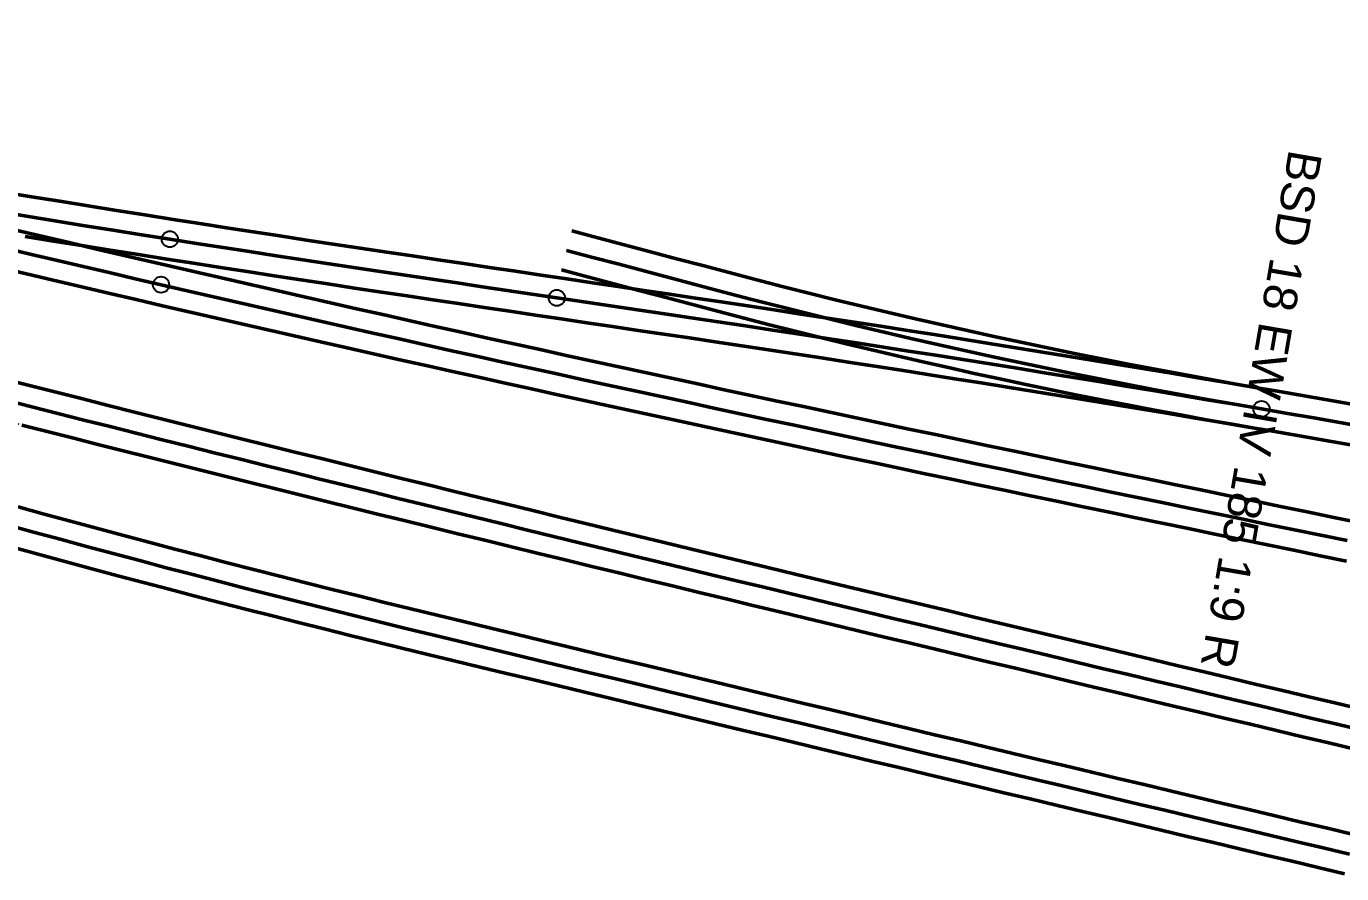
# Model space of a CAD drawing. Header units: millimetres. Extents: x 2688706 to 2690835, y 1254387 to 1255241.
# Drawn here: x 2689326.11 to 2689375.06, y 1254894.33 to 1254925.87 of the extents above; entities that cross this region are included whole.
import ezdxf

# ---------------------------------------------------------------- set-up
doc = ezdxf.new("R2010")
doc.units = ezdxf.units.MM
doc.linetypes.add('STRICHLINIE2', pattern=[0.375, 0.25, -0.125])
doc.linetypes.add('STRICHPUNKT', pattern=[1, 0.5, -0.25, 0, -0.25])
for name, color, linetype in [('A-GL-0015-_____', 1, 'STRICHPUNKT'), ('BS-TR-B-Gleisstrang-LinieGeometrie', 7, 'Continuous'), ('BS-TR-B-Weiche-Kurzbezeichnung', 7, 'Continuous'), ('BS-TR-B-Weiche-PunktGeometrie', 7, 'Continuous'), ('BS-TR-N-Gleisstrang-LinieGeometrie', 7, 'Continuous'), ('L-GL-0015-_____', 2, 'Continuous')]:
    doc.layers.add(name, color=color, linetype=linetype)
doc.styles.add('Style-Arial', font='arial.ttf')

# ---------------------------------------------------------------- blocks, each defined once
blk = doc.blocks.new('Weiche-15')
at = {"layer": 'A-GL-0015-_____', "flags": 128}
blk.add_lwpolyline([(419.83895, 11.29781, 0.003607865654043509), (432.78582, 12.33291, 0.0005778882366978131), (434.8829730517941, 12.51826663011392, 0.0005640373837236005), (436.9796973297944, 12.7084123597407, 0.0005501865310880182), (439.0759926937243, 12.90323005555154, 0.0005363356787352098), (441.1718597821388, 13.10260263230502, 0.0005224848264887163), (443.2672999924924, 13.30641305438422, 0.000508633974426861), (445.3623154618426, 13.51454433720844, 0.0004947831227551143), (447.4569090472247, 13.72687954839432, 0.0004809322710308942), (449.5510843061102, 13.94330180872595, 0.0004670814196756011), (451.6448454768738, 14.16369429293183, 0.0004532305682466667), (453.7381974592714, 14.38794023027219, 0.0004393797171654458), (455.83114579493, 14.61592290494248, 0.000425528866205388), (457.9236966478476, 14.8475256562992, 0.0004116780155718247), (460.015856784907, 15.08263187891282, 0.0003978271650381603), (462.1076335564003, 15.3211250224532, 0.0003839763143777667), (464.1990348765667, 15.56288859141363, 0.0003701254642280183), (466.2900692041427, 15.80780614467754, 0.0003562746139303033), (468.3807455229255, 16.05576129493524, 0.000342423763905985), (470.4710733223489, 16.30663770795409, 0.0003285729141444139), (472.5610625780725, 16.56031910170869, 0.0003147220642029705), (474.6507237325855, 16.81668924535948, 0.000300871214719114), (476.7400676758116, 17.07563195819287, 0.0002870203650340875), (478.8291057257532, 17.33703110823886, 0.0002731695155693189), (480.9178496091179, 17.6007706109881, 0.0002593186663141821), (483.0063114419746, 17.866734427874, 0.0002454678170420386), (485.0945037104171, 18.13480656467466, 0.0002316169679582705), (487.1824392512395, 18.40487106981224, 0.000217766119052233), (489.2701312326229, 18.67681203255474, 0.0002039152698813173), (491.3575931348325, 18.95051358112658, 0.0001900644212988732), (493.4448387309259, 19.22585988073168, 0.0001762135724302912), (495.5318820674701, 19.50273513149634, 0.0001623627236969281), (497.6187374452692, 19.78102356633557, 0.0001485118746561659), (499.7054194000999, 20.06060944874962, 0.0001346610261611838), (501.7919426834588, 20.34137707055511, 0.0001208101782019989), (503.8783222433009, 20.62321074955477, 0.0001069593294711759), (505.9645732048224, 20.90599482715731, 9.310848082247697e-05), (508.0507108512062, 21.18961366594269, 7.925763224524444e-05), (510.1367506044003, 21.47395164718684, 6.540678372883944e-05), (512.2227, 21.75895, 6.111675872858242e-05), (514.4025847080444, 22.0572749857547, 6.111675872858242e-05)], format="xyb", dxfattribs=at)
at = {"layer": 'L-GL-0015-_____', "color": 7, "linetype": 'STRICHLINIE2', "lineweight": -3, "flags": 128}
for points in [[(465.5868332235515, 16.48023888967538, 0.0001089998696059809), (466.2022686496732, 16.55264912318694, 7.554830460291947e-05), (466.645402585111, 16.60495272538424, 0.0002807263018744621), (468.2918835834388, 16.80047839270514, 0.000342423763906036), (470.3811914312498, 17.05123239343925, 0.0003285729141441767), (472.4702021503358, 17.3047950131197, 0.0003147220642030742), (474.5589261651496, 17.56105018375752, 0.000300871214719128), (476.6473743479696, 17.8198818805804, 0.0002870203650341962), (478.7355579996762, 18.08117412066736, 0.0002731695155693238), (480.8234888303227, 18.34481096165791, 0.0002593186663140646), (482.9111789398919, 18.61067650024779, 0.0002454678170421759), (484.9986407989794, 18.87865487058798, 0.0002316169679581532), (487.0858872294966, 19.14863024259421, 0.0002177661190522865), (489.1729313854077, 19.42048682014774, 0.0002039152698813531), (491.2597867334464, 19.69410883921228, 0.0001900644212989229), (493.3464670338567, 19.96938056586168, 0.0001762135724301519), (495.432986321142, 20.2461862942223, 0.0001623627236969327), (497.5193588848135, 20.52441034434651, 0.0001485118746560889), (499.6055992501512, 20.80393706001178, 0.0001346610261611672), (501.6917221589765, 21.08465080645101, 0.0001208101782019684), (503.7777425504084, 21.36643596802969, 0.0001069593294711103), (505.8636755416611, 21.64917694586529, 9.310848082238732e-05), (507.9495364088164, 21.9327581553971, 7.92576322451304e-05), (510.0353405676109, 22.21706402390919, 6.540678372891913e-05), (512.1210752914823, 22.50203304961269, 6.112090240759204e-05), (514.3009265395436, 22.80035347176636, 6.112090240759204e-05)], [(465.7629193928585, 14.99060975306922, 0.0001087991412561553), (466.3778697586127, 15.06296316616817, 7.559125996244173e-05), (466.8217060703904, 15.11534970930508, 0.0002806833462384737), (468.4696074624121, 15.31104419716553, 0.0003424237639060365), (470.5609552134484, 15.56204302246942, 0.0003285729141441719), (472.6519230058071, 15.81584319029707, 0.0003147220642030639), (474.7425213000211, 16.07232830696148, 0.0003008712147191307), (476.8327610036519, 16.33138203580552, 0.000287020365034207), (478.9226534518313, 16.59288809581085, 0.0002731695155693243), (481.012210387912, 16.85673026031759, 0.000259318666314057), (483.1014439440544, 17.12279235550022, 0.000245467817042162), (485.1903666218554, 17.39095825876029, 0.000231616967958156), (487.2789912729817, 17.66111189703042, 0.0002177661190522909), (489.3673310798375, 17.93313724496193, 0.0002039152698813462), (491.4553995362178, 18.2069183230401, 0.0001900644212989224), (493.5432104279935, 18.48233919560198, 0.000176213572430145), (495.6307778137963, 18.75928396877043, 0.0001623627236969357), (497.7181160057237, 19.03763678832411, 0.000148511874656091), (499.8052395500455, 19.31728183748783, 0.0001346610261611616), (501.8921632079383, 19.59810333465884, 0.0001208101782019775), (503.9789019361942, 19.87998553107991, 0.0001069593294711281), (506.0654708679805, 20.16281270844775, 9.310848082238923e-05), (508.1518852935897, 20.44646917648697, 7.925763224512723e-05), (510.2381606411876, 20.73083927046355, 6.540678372891062e-05), (512.3243247085173, 21.01586695039077, 6.111261573863264e-05), (514.5042428765472, 21.31419649975032, 6.111261573863264e-05)]]:
    blk.add_lwpolyline(points, format="xyb", dxfattribs=at)

msp = doc.modelspace()

# ---------------------------------------------------------------- linework, layer by layer
at = {"layer": 'BS-TR-B-Gleisstrang-LinieGeometrie', "lineweight": 50}
for points in [[(2689325.14144, 1254918.9588, 454.51824), (2689326.19356842, 1254918.78725442, 454.522117333528), (2689327.24586638, 1254918.6167519, 454.525982577446), (2689328.29833037, 1254918.44727727, 454.529862541234), (2689329.35095693, 1254918.27881533, 454.533823695005), (2689330.40374265, 1254918.11135089, 454.537865104865), (2689331.45668416, 1254917.94486875, 454.541986770881)], [(2689331.45668, 1254917.94486, 454.542), (2689332.4450511, 1254917.78946907, 454.545906988587), (2689333.43358441, 1254917.63511341, 454.549813977175), (2689334.42227885, 1254917.48179317, 454.553720965762), (2689335.41113332, 1254917.32950853, 454.557627954349), (2689336.40014674, 1254917.17825965, 454.561534942937), (2689337.38931804, 1254917.02804671, 454.565441931524), (2689338.37864611, 1254916.87886986, 454.569348920111), (2689339.36812989, 1254916.73072927, 454.573255908699), (2689339.36813, 1254916.73073, 454.5732599999999), (2689340.29448283, 1254916.59253696, 454.576917428897), (2689341.22083566, 1254916.45434391, 454.5805748577951), (2689342.14718849, 1254916.31615087, 454.584232286692), (2689343.07354132, 1254916.17795782, 454.587889715589), (2689343.99989415, 1254916.03976478, 454.591547144486), (2689344.92624698, 1254915.90157174, 454.595204573384), (2689345.8525998, 1254915.76337869, 454.598862002281)], [(2689325.34285282, 1254917.60778414, 454.604443640402), (2689326.30647282, 1254917.37958438, 454.611405619249), (2689327.27030145, 1254917.15226736, 454.618367598096), (2689328.23433504, 1254916.92582116, 454.625329576944), (2689329.19856998, 1254916.70023384, 454.632247818012), (2689330.16300267, 1254916.47549346, 454.639033614914), (2689331.12762955, 1254916.25158807, 454.645679310906)], [(2689372.07285, 1254911.62883, 454.70251), (2689371.06398224, 1254911.80386786, 454.698416067424), (2689370.05590463, 1254911.98340046, 454.694130876096), (2689369.04863721, 1254912.16742423, 454.689654425566), (2689368.04219998, 1254912.35593553, 454.684986715365), (2689367.03661293, 1254912.5489306, 454.6801277450051), (2689366.03189604, 1254912.74640562, 454.675077513978), (2689365.02806926, 1254912.94835665, 454.669836021755), (2689364.02515255, 1254913.1547797, 454.664403267787), (2689363.02316581, 1254913.36567065, 454.658779251506), (2689362.02212896, 1254913.58102532, 454.652963972323), (2689361.02206188, 1254913.80083943, 454.646957429629), (2689360.02298443, 1254914.02510861, 454.6407508657589), (2689359.02491647, 1254914.25382841, 454.634161990477), (2689358.02787781, 1254914.48699429, 454.627042485293), (2689357.03188826, 1254914.72460161, 454.619392344469), (2689356.03696762, 1254914.96664566, 454.611211561844), (2689355.04313563, 1254915.21312162, 454.602508863016), (2689354.05041205, 1254915.4640246, 454.593491706577), (2689353.0588166, 1254915.71934962, 454.584248270636), (2689352.06836896, 1254915.9790916, 454.57477855384), (2689352.06837, 1254915.97909, 454.57478), (2689351.09305495, 1254916.23706087, 454.565228495692), (2689350.11773991, 1254916.49503175, 454.555457326205), (2689349.14242486, 1254916.75300262, 454.54546649015), (2689348.16710981, 1254917.01097349, 454.5352559861061), (2689347.19179477, 1254917.26894436, 454.52482581262), (2689346.21647972, 1254917.52691524, 454.514175968209)], [(2689331.12762955, 1254916.25158807, 454.645679310906), (2689332.1051798, 1254916.02556744, 454.652269815612), (2689333.08292214, 1254915.80037927, 454.658716498375), (2689334.06085298, 1254915.57601109, 454.665019359589), (2689335.03896875, 1254915.35245045, 454.671178399645), (2689336.0172659, 1254915.12968489, 454.677193618923), (2689336.99574092, 1254914.90770191, 454.683065017793), (2689337.97439034, 1254914.68648904, 454.688792596615), (2689338.9532107, 1254914.4660338, 454.694376355745), (2689339.93219859, 1254914.24632367, 454.6998162955269), (2689340.9113506, 1254914.02734616, 454.705112416294), (2689341.89066339, 1254913.80908875, 454.710264718374), (2689342.8701336, 1254913.59153892, 454.715273202085), (2689343.84975793, 1254913.37468415, 454.720137867734), (2689344.82953311, 1254913.15851192, 454.724858715622), (2689345.80945586, 1254912.94300967, 454.7294357460401), (2689346.78952297, 1254912.72816487, 454.733868959271), (2689347.76973123, 1254912.51396497, 454.738158355586), (2689348.75007747, 1254912.30039742, 454.742303935251), (2689349.73055851, 1254912.08744964, 454.746305698521), (2689350.71117124, 1254911.87510909, 454.750163645643), (2689351.69191254, 1254911.66336317, 454.753877776854), (2689352.67277934, 1254911.45219933, 454.757448092384), (2689353.65376856, 1254911.24160497, 454.760874592453), (2689354.63487717, 1254911.03156752, 454.764157277271), (2689355.61610215, 1254910.82207437, 454.767296147041), (2689356.5974405, 1254910.61311293, 454.770291201957), (2689357.57888925, 1254910.40467061, 454.773142442203), (2689358.56044544, 1254910.19673479, 454.775849867955), (2689359.54210612, 1254909.98929287, 454.778413479379), (2689360.52386838, 1254909.78233224, 454.780833276634), (2689361.50572933, 1254909.57584027, 454.78310925987), (2689362.48768607, 1254909.36980435, 454.785241429225), (2689363.46973575, 1254909.16421185, 454.787229784832), (2689364.45187552, 1254908.95905013, 454.789074326813), (2689365.43410254, 1254908.75430658, 454.790775055282), (2689366.41641401, 1254908.54996855, 454.792331970343), (2689367.39880712, 1254908.3460234, 454.793745072093), (2689368.3812791, 1254908.14245849, 454.7950143606189), (2689369.36382717, 1254907.93926117, 454.796139835999), (2689370.34644857, 1254907.7364188, 454.797121498303), (2689371.32914058, 1254907.53391873, 454.7979593475901), (2689372.31190046, 1254907.33174829, 454.798653383912), (2689373.29472549, 1254907.12989484, 454.799203607312), (2689374.27761297, 1254906.92834571, 454.799610017825), (2689375.26056022, 1254906.72708825, 454.799872615474)], [(2689345.8525998, 1254915.76337869, 454.598862002281), (2689346.85360143, 1254915.61404956, 454.60281415977), (2689347.85460306, 1254915.46472043, 454.606766317258), (2689348.85560468, 1254915.3153913, 454.610718474747), (2689349.85660631, 1254915.16606217, 454.614670632236), (2689350.85760793, 1254915.01673304, 454.618622789724), (2689351.85860956, 1254914.86740391, 454.622574947213), (2689351.85861, 1254914.86741, 454.62257), (2689352.87094613, 1254914.71583242, 454.626567230435), (2689353.88311834, 1254914.56316413, 454.630564460871), (2689354.89512547, 1254914.40940533, 454.634561691306), (2689355.90696634, 1254914.25455618, 454.638558921742), (2689356.91863977, 1254914.09861686, 454.642556152177), (2689357.93014459, 1254913.94158756, 454.646553382612), (2689358.94147962, 1254913.78346846, 454.650550613048), (2689359.9526437, 1254913.62425975, 454.654547843483), (2689360.96363564, 1254913.4639616, 454.658545073919), (2689361.97445427, 1254913.3025742, 454.662542304354), (2689362.98509842, 1254913.14009775, 454.66653953479), (2689363.99556692, 1254912.97653242, 454.670536765225), (2689365.00585859, 1254912.81187842, 454.6745339956599), (2689366.01597226, 1254912.64613592, 454.678531226096), (2689367.02590675, 1254912.47930513, 454.682528456531), (2689368.0356609, 1254912.31138623, 454.686525686967), (2689369.04523354, 1254912.14237943, 454.6905229174019), (2689370.05462348, 1254911.97228491, 454.694520147837), (2689371.06382956, 1254911.80110288, 454.698517378273), (2689372.07285061, 1254911.62883354, 454.702514608708)], [(2689325.35225995, 1254911.95203653, 454.798117091487), (2689326.32142129, 1254911.70563554, 454.798780900996), (2689327.29073302, 1254911.45982685, 454.7993018551171), (2689328.26019173, 1254911.21459845, 454.799679953884), (2689329.229794, 1254910.9699383, 454.799915197319), (2689330.19953644, 1254910.72583436, 454.800007585437), (2689331.16941571, 1254910.48227458, 454.8), (2689332.13942844, 1254910.23924693, 454.8), (2689333.10957133, 1254909.99673934, 454.8), (2689334.07984107, 1254909.75473976, 454.8), (2689335.05023436, 1254909.51323612, 454.8), (2689336.02074795, 1254909.27221636, 454.8), (2689336.99137859, 1254909.0316684, 454.8), (2689337.96212305, 1254908.79158017, 454.8), (2689338.93297811, 1254908.55193958, 454.8), (2689339.90394057, 1254908.31273455, 454.8), (2689340.87500727, 1254908.07395298, 454.8), (2689341.84617502, 1254907.83558279, 454.8), (2689342.8174407, 1254907.59761187, 454.8), (2689343.78880115, 1254907.36002813, 454.8), (2689344.76025326, 1254907.12281946, 454.8), (2689345.73179393, 1254906.88597374, 454.8), (2689346.70342006, 1254906.64947887, 454.8), (2689347.67512858, 1254906.41332274, 454.8), (2689348.64691642, 1254906.17749322, 454.8), (2689349.61878053, 1254905.94197818, 454.8), (2689350.59071786, 1254905.70676552, 454.8), (2689351.56272538, 1254905.4718431, 454.8), (2689352.53480007, 1254905.23719878, 454.8), (2689353.50693893, 1254905.00282044, 454.8), (2689354.47913896, 1254904.76869595, 454.8), (2689355.45139716, 1254904.53481316, 454.8), (2689356.42371056, 1254904.30115994, 454.8), (2689357.39607618, 1254904.06772414, 454.8), (2689358.36849106, 1254903.83449362, 454.8), (2689359.34095224, 1254903.60145624, 454.8), (2689360.31345678, 1254903.36859985, 454.8), (2689361.28600173, 1254903.13591229, 454.8), (2689362.25858415, 1254902.90338143, 454.8), (2689363.23120112, 1254902.67099511, 454.8), (2689364.20384971, 1254902.43874117, 454.8), (2689365.17652701, 1254902.20660746, 454.8), (2689365.17653, 1254902.20662, 454.8), (2689366.1472056, 1254901.9750827, 454.8), (2689367.11790686, 1254901.74365303, 454.8), (2689368.08863378, 1254901.51233099, 454.8), (2689369.05938634, 1254901.28111658, 454.8), (2689370.03016453, 1254901.05000982, 454.8), (2689371.00096834, 1254900.81901069, 454.8), (2689371.97179776, 1254900.5881192, 454.8), (2689372.94265277, 1254900.35733536, 454.8), (2689373.91353336, 1254900.12665917, 454.8), (2689374.88443953, 1254899.89609063, 454.8), (2689375.85537126, 1254899.66562975, 454.8)], [(2689372.07285061, 1254911.62883354, 454.702514608708), (2689373.04437392, 1254911.46190856, 454.706363989288), (2689374.0157235, 1254911.29397557, 454.710213369868), (2689374.98689831, 1254911.12503476, 454.714062750448), (2689375.95789729, 1254910.95508632, 454.717912131028)], [(2689325.40122218, 1254907.3179468, 455.148120583304), (2689326.38648081, 1254907.04685215, 455.1509464919731), (2689327.37229144, 1254906.77777169, 455.153550222278), (2689328.35864993, 1254906.51070653, 455.155931774587), (2689329.34555219, 1254906.24565781, 455.1580911492389), (2689330.33299407, 1254905.98262661, 455.160028346539), (2689331.32097146, 1254905.72161404, 455.161743366762), (2689332.30948023, 1254905.4626212, 455.163236210151), (2689333.29851625, 1254905.20564916, 455.164506876918), (2689334.2880754, 1254904.950699, 455.165555367243), (2689335.27815353, 1254904.69777177, 455.166381681275), (2689336.26874651, 1254904.44686855, 455.166985819132), (2689337.2598502, 1254904.19799037, 455.167367780898), (2689338.25146047, 1254903.95113827, 455.1675275666281), (2689339.24357318, 1254903.7063133, 455.167465176345), (2689340.23618417, 1254903.46351646, 455.1671806100401), (2689341.2292893, 1254903.22274877, 455.166673867671), (2689341.22929, 1254903.22275, 455.16667), (2689342.20361932, 1254902.98764826, 455.16595713247), (2689343.17797481, 1254902.75265497, 455.165030522072), (2689344.15235645, 1254902.51777014, 455.163890168679), (2689345.12676423, 1254902.28299377, 455.162536072136), (2689346.10119813, 1254902.04832585, 455.160968232258), (2689347.07565815, 1254901.81376641, 455.159186648831), (2689348.05014427, 1254901.57931543, 455.157191321612), (2689349.02465648, 1254901.34497292, 455.154982250329), (2689349.99919477, 1254901.11073889, 455.15255943468), (2689350.97375912, 1254900.87661333, 455.149922874335), (2689351.94834953, 1254900.64259625, 455.147072568935), (2689352.92296598, 1254900.40868765, 455.144008518089), (2689353.89760847, 1254900.17488754, 455.14073072138), (2689354.87227697, 1254899.94119591, 455.137239178362), (2689355.84697147, 1254899.70761278, 455.133533888558), (2689356.82169197, 1254899.47413814, 455.129614851461), (2689357.79643845, 1254899.24077199, 455.125482066538), (2689358.77121091, 1254899.00751435, 455.121135533224), (2689359.74600931, 1254898.77436521, 455.116575250927), (2689360.72083367, 1254898.54132457, 455.111801219024), (2689361.69568396, 1254898.30839244, 455.106813436864), (2689362.67056017, 1254898.07556882, 455.101611903767), (2689363.64546228, 1254897.84285372, 455.096196619022), (2689364.6203903, 1254897.61024713, 455.090567581892), (2689365.5953442, 1254897.37774907, 455.084724791607), (2689366.57032398, 1254897.14535952, 455.078668247371), (2689367.54532961, 1254896.9130785, 455.072397948357), (2689368.5203611, 1254896.68090601, 455.065942212852), (2689369.49541842, 1254896.44884205, 455.059462391175), (2689370.47050156, 1254896.21688662, 455.052982569499), (2689371.44561052, 1254895.98503974, 455.046502747822), (2689372.42074528, 1254895.75330139, 455.040022926145), (2689373.39590583, 1254895.52167158, 455.033543104468), (2689374.37109215, 1254895.29015032, 455.027063282792), (2689375.34630424, 1254895.05873761, 455.0205834611151)]]:
    msp.add_polyline3d(points, dxfattribs=at)
at = {"layer": 'BS-TR-B-Weiche-PunktGeometrie', "lineweight": 25}
for centre in [(2689331.45668, 1254917.94486, 454.542), (2689331.12763, 1254916.25159, 454.645679310906), (2689345.8526, 1254915.76338, 454.598862002281), (2689372.07285, 1254911.62883, 454.702514608708)]:
    msp.add_circle(centre, 0.3, dxfattribs=at)
at = {"layer": 'BS-TR-N-Gleisstrang-LinieGeometrie', "color": 1, "lineweight": 50, "true_color": 0xff0000}
for points in [[(2689325.26223962, 1254919.69736412, 454.469046624776), (2689326.3136679, 1254919.52599964, 454.47357069692), (2689327.36526082, 1254919.35564844, 454.478146590907), (2689328.41701741, 1254919.18631067, 454.482774306768), (2689329.46893669, 1254919.01798649, 454.487453844536), (2689330.52101769, 1254918.85067606, 454.492185204244), (2689331.57325942, 1254918.68437953, 454.496968385928)], [(2689331.57334006, 1254918.68435741, 454.496981615048), (2689332.56707819, 1254918.52820654, 454.501560589998), (2689333.56097831, 1254918.37309014, 454.506139564947), (2689334.55503935, 1254918.21900838, 454.510718539897), (2689335.54926024, 1254918.06596142, 454.515297514847), (2689336.5436399, 1254917.91394944, 454.519876489796), (2689337.53817726, 1254917.7629726, 454.524455464746), (2689338.53287122, 1254917.61303106, 454.529034439695), (2689339.52772072, 1254917.46412499, 454.533613414645), (2689339.52772072, 1254917.46412499, 454.533613414645), (2689340.48434523, 1254917.32144931, 454.538016109534), (2689341.44096973, 1254917.17877363, 454.542418804424), (2689342.39759423, 1254917.03609795, 454.546821499314), (2689343.35421873, 1254916.89342227, 454.551224194203), (2689344.31084323, 1254916.75074659, 454.555626889093), (2689345.26746773, 1254916.60807091, 454.560029583983), (2689346.22409223, 1254916.46539523, 454.564432278872), (2689347.18071673, 1254916.32271955, 454.568834973762), (2689348.13734123, 1254916.18004387, 454.573237668652), (2689349.09396573, 1254916.03736819, 454.577640363541), (2689350.05059023, 1254915.89469251, 454.582043058431), (2689351.00721473, 1254915.75201683, 454.58644575332), (2689351.96383923, 1254915.60934115, 454.59084844821), (2689351.96383923, 1254915.60934115, 454.59084844821), (2689352.95519273, 1254915.46095123, 454.595411336966), (2689353.94638913, 1254915.31151556, 454.599974225722), (2689354.93742733, 1254915.1610343, 454.604537114478), (2689355.92830623, 1254915.00950762, 454.609100003234), (2689356.91902472, 1254914.8569357, 454.61366289199), (2689357.90958171, 1254914.7033187, 454.618225780746), (2689358.89997608, 1254914.54865679, 454.622788669502), (2689359.89020675, 1254914.39295015, 454.627351558258), (2689360.8802726, 1254914.23619894, 454.631914447014), (2689361.87017253, 1254914.07840335, 454.6364773357701), (2689362.85990544, 1254913.91956354, 454.641040224526), (2689363.84947024, 1254913.7596797, 454.645603113282), (2689364.83886581, 1254913.59875201, 454.650166002038), (2689365.82809106, 1254913.43678063, 454.654728890794), (2689366.81714489, 1254913.27376576, 454.65929177955), (2689367.80602619, 1254913.10970757, 454.663854668306), (2689368.79473387, 1254912.94460625, 454.668417557062), (2689369.78326683, 1254912.77846197, 454.672980445818), (2689370.77162396, 1254912.61127493, 454.677543334574), (2689371.75980417, 1254912.44304532, 454.68210622333), (2689372.74780635, 1254912.27377331, 454.686669112086), (2689373.73562941, 1254912.1034591, 454.691232000842), (2689374.72327224, 1254911.93210287, 454.695794889598), (2689375.71073376, 1254911.75970482, 454.700357778354)], [(2689325.77273638, 1254918.27474853, 454.557815126212), (2689326.74113668, 1254918.04561709, 454.565476687912), (2689327.70975549, 1254917.81741114, 454.573138249611), (2689328.67859193, 1254917.59013088, 454.580809852927), (2689329.64764511, 1254917.36377653, 454.588381098466), (2689330.61691414, 1254917.13834828, 454.595811664342), (2689331.58639815, 1254916.91384635, 454.603101551), (2689331.58639815, 1254916.91384635, 454.603101551), (2689332.55984335, 1254916.68930383, 454.610278276827), (2689333.53345765, 1254916.46549565, 454.617313228407), (2689334.5072405, 1254916.24242194, 454.624206406163), (2689335.48119133, 1254916.02008282, 454.630957810514), (2689336.4553096, 1254915.79847843, 454.637567441866), (2689337.42959476, 1254915.57760888, 454.644035300619), (2689338.40404623, 1254915.35747432, 454.650361387164), (2689339.37866348, 1254915.13807485, 454.656545701883), (2689340.35344595, 1254914.91941061, 454.662588245149), (2689341.32839308, 1254914.70148171, 454.6684890173281), (2689342.30350432, 1254914.48428829, 454.674248018775), (2689343.27877912, 1254914.26783047, 454.67986524984), (2689344.25421691, 1254914.05210837, 454.685340710862), (2689345.22981714, 1254913.83712211, 454.690674402171), (2689346.20557927, 1254913.62287181, 454.695866324088), (2689347.18150273, 1254913.4093576, 454.700916476929), (2689347.18150273, 1254913.4093576, 454.700916476929), (2689348.16202642, 1254913.19550786, 454.705846968825), (2689349.14266798, 1254912.98219923, 454.710634393409), (2689350.1234271, 1254912.7694318, 454.715278750973), (2689351.10430349, 1254912.55720561, 454.719780041799), (2689352.08529684, 1254912.34552075, 454.72413826616), (2689353.06640685, 1254912.13437726, 454.728353424326), (2689354.04763324, 1254911.92377523, 454.732425516551), (2689355.02897569, 1254911.7137147, 454.736354543084), (2689356.01043391, 1254911.50419575, 454.7401405041639), (2689356.99200761, 1254911.29521843, 454.743783400022), (2689357.97369647, 1254911.08678282, 454.747283230881), (2689358.95550021, 1254910.87888897, 454.750639996953), (2689359.93741853, 1254910.67153695, 454.753853698445), (2689360.91945111, 1254910.46472682, 454.75692433555), (2689361.90159768, 1254910.25845864, 454.759851908456), (2689362.88385792, 1254910.05273248, 454.762636417343), (2689362.88385792, 1254910.05273248, 454.762636417343), (2689363.87333114, 1254909.84595917, 454.76529648702), (2689364.8628758, 1254909.63952806, 454.767811411456), (2689365.8524918, 1254909.43343917, 454.770181190805), (2689366.842179, 1254909.22769253, 454.772405825214), (2689367.8319373, 1254909.02228815, 454.77448531482), (2689368.82176657, 1254908.81722608, 454.776419659752), (2689369.811666701, 1254908.61250632, 454.778208860131), (2689370.80163757, 1254908.40812891, 454.779852916066), (2689371.79167906, 1254908.20409387, 454.781351827659), (2689372.78179105, 1254908.00040122, 454.782705595003), (2689373.77197342, 1254907.79705099, 454.783914218182), (2689374.76222606, 1254907.5940432, 454.784977697269), (2689375.75254884, 1254907.39137787, 454.785896032332)], [(2689352.25998552, 1254916.70353419, 454.543756620641), (2689351.28466325, 1254916.96147777, 454.53356508759), (2689350.30934099, 1254917.21942134, 454.523153979992), (2689349.33401872, 1254917.47736491, 454.512523296365), (2689348.35869645, 1254917.73530848, 454.501673035202), (2689347.38337418, 1254917.99325205, 454.490603194959), (2689346.40805192, 1254918.25119563, 454.479313774063)], [(2689326.07347549, 1254918.04854925, 454.570566610852), (2689327.12647577, 1254917.87787854, 454.573751337576), (2689328.17964023, 1254917.7082239, 454.576987555411), (2689329.23296789, 1254917.53958548, 454.580275264384), (2689330.28645777, 1254917.37196345, 454.583614464516), (2689331.34010889, 1254917.20535796, 454.587005155832)], [(2689331.34001994, 1254917.20536259, 454.587018384952), (2689332.33773705, 1254917.04850689, 454.590295702142), (2689333.33561728, 1254916.89269225, 454.593573019332), (2689334.33365953, 1254916.73791884, 454.596850336523), (2689335.33186273, 1254916.58418684, 454.600127653713), (2689336.33022578, 1254916.4314964, 454.603404970903), (2689337.3287476, 1254916.2798477, 454.6066822880931), (2689338.3274271, 1254916.12924089, 454.609959605283), (2689339.32626319, 1254915.97967615, 454.613236922474), (2689339.32626319, 1254915.97967615, 454.613236922474), (2689340.28168652, 1254915.83712156, 454.616371551882), (2689341.23710984, 1254915.69456697, 454.619506181289), (2689342.19253316, 1254915.55201237, 454.622640810697), (2689343.14795649, 1254915.40945778, 454.625775440104), (2689344.10337981, 1254915.26690319, 454.628910069512), (2689345.05880314, 1254915.12434859, 454.632044698919), (2689346.01422646, 1254914.981794, 454.635179328326), (2689346.96964978, 1254914.83923941, 454.638313957734), (2689347.92507311, 1254914.69668481, 454.641448587141), (2689348.88049643, 1254914.55413022, 454.644583216549), (2689349.83591976, 1254914.41157562, 454.647717845956), (2689350.79134308, 1254914.26902103, 454.650852475364), (2689351.7467664, 1254914.12646644, 454.653987104771), (2689351.7467664, 1254914.12646644, 454.653987104771), (2689352.73646242, 1254913.97826508, 454.657234434662), (2689353.72600173, 1254913.82902095, 454.660481764552), (2689354.71538323, 1254913.67873421, 454.663729094442), (2689355.70460582, 1254913.52740502, 454.6669764243319), (2689356.6936684, 1254913.37503356, 454.670223754223), (2689357.68256988, 1254913.22161999, 454.673471084113), (2689358.67130915, 1254913.06716449, 454.676718414003), (2689359.65988513, 1254912.91166722, 454.6799657438939), (2689360.6482967, 1254912.75512836, 454.683213073784), (2689361.63654278, 1254912.59754808, 454.686460403674), (2689362.62462226, 1254912.43892655, 454.689707733565), (2689363.61253405, 1254912.27926396, 454.692955063455), (2689364.60027706, 1254912.11856048, 454.696202393345), (2689365.58785018, 1254911.95681629, 454.699449723235), (2689366.57525232, 1254911.79403156, 454.702697053126), (2689367.56248239, 1254911.63020648, 454.705944383016), (2689368.54953928, 1254911.46534124, 454.709191712906), (2689369.5364219, 1254911.29943601, 454.712439042797), (2689370.52312915, 1254911.13249097, 454.715686372687), (2689371.50965995, 1254910.96450632, 454.718933702577), (2689372.49601319, 1254910.79548224, 454.7221810324669), (2689373.48218778, 1254910.62541891, 454.725428362358), (2689374.46818262, 1254910.45431654, 454.728675692248), (2689375.45399662, 1254910.28217529, 454.731923022138)], [(2689325.43439624, 1254916.81650996, 454.654898648458), (2689326.38239884, 1254916.59221303, 454.661100663766), (2689327.33061674, 1254916.36882805, 454.667302679075), (2689328.27904907, 1254916.14635524, 454.673504277252), (2689329.22769495, 1254915.92479478, 454.679628302199), (2689329.22769495, 1254915.92479478, 454.679628302199), (2689330.20695888, 1254915.69698514, 454.685807371465), (2689331.18640134, 1254915.46994427, 454.69184288619), (2689332.16602172, 1254915.24367233, 454.697734846741), (2689333.14581942, 1254915.01816944, 454.70348325348), (2689334.12579383, 1254914.79343576, 454.709088106758), (2689335.10594436, 1254914.56947141, 454.7145494069171), (2689336.08627039, 1254914.34627654, 454.719867154292), (2689337.06677132, 1254914.12385128, 454.725041349208), (2689338.04744656, 1254913.90219577, 454.730071991981), (2689339.02829549, 1254913.68131015, 454.734959082918), (2689340.0093175, 1254913.46119455, 454.73970262232), (2689340.99051201, 1254913.2418491, 454.744302610476), (2689341.9718784, 1254913.02327396, 454.748759047667), (2689342.95341606, 1254912.80546924, 454.753071934165), (2689343.93512439, 1254912.58843508, 454.757241270235), (2689344.9170028, 1254912.37217162, 454.761267056132), (2689344.9170028, 1254912.37217162, 454.761267056132), (2689345.89259163, 1254912.15798929, 454.765124314121), (2689346.8683036, 1254911.94436864, 454.768839897988), (2689347.84413839, 1254911.73130973, 454.772413807955), (2689348.82009568, 1254911.51881263, 454.77584604424), (2689349.79617513, 1254911.30687742, 454.779136607047), (2689350.77237644, 1254911.09550417, 454.782285496577), (2689351.74869926, 1254910.88469294, 454.78529271302), (2689352.72514329, 1254910.6744438, 454.788158256556), (2689353.7017082, 1254910.46475683, 454.7908821273599), (2689354.67839365, 1254910.25563209, 454.793464325594), (2689355.65519934, 1254910.04706965, 454.795904851416), (2689356.63212493, 1254909.83906959, 454.798203704972), (2689357.60917011, 1254909.63163197, 454.800360886401), (2689358.58633454, 1254909.42475686, 454.802376395833), (2689359.5636179, 1254909.21844432, 454.804250233391), (2689360.54101988, 1254909.01269444, 454.805982399187), (2689360.54101988, 1254909.01269444, 454.805982399187), (2689361.51979762, 1254908.80713925, 454.8075748806), (2689362.49865175, 1254908.60194819, 454.809025319656), (2689363.47758216, 1254908.3971213, 454.810333716443), (2689364.45658869, 1254908.1926586, 454.8115000710389), (2689365.43567122, 1254907.98856012, 454.812524383516), (2689366.41482961, 1254907.78482589, 454.813406653934), (2689367.39406373, 1254907.58145594, 454.814146882349), (2689368.37337343, 1254907.3784503, 454.814745068803), (2689369.35275859, 1254907.17580898, 454.8152012133351), (2689370.33221907, 1254906.97353203, 454.815515315971), (2689371.31175473, 1254906.77161947, 454.815687376729), (2689372.29136544, 1254906.57007133, 454.815717395622), (2689373.27105106, 1254906.36888763, 454.81560537265), (2689374.25081145, 1254906.1680684, 454.815351307806), (2689375.23064648, 1254905.96761368, 454.814955201076)], [(2689351.87675448, 1254915.25464581, 454.605803379359), (2689350.90144665, 1254915.51264398, 454.5968921419731), (2689349.92613883, 1254915.77064215, 454.587761053505), (2689348.950831, 1254916.02864033, 454.578410112658), (2689347.97552318, 1254916.2866385, 454.568839318098), (2689347.00021535, 1254916.54463667, 454.559048668462), (2689346.02490753, 1254916.80263485, 454.549038162355)], [(2689372.19937517, 1254912.36785894, 454.684415271649), (2689371.1937964, 1254912.54231002, 454.679698571084), (2689370.18900505, 1254912.72124064, 454.674786437436), (2689369.18502106, 1254912.90464725, 454.669678870164), (2689368.18186438, 1254913.0925262, 454.664375868707), (2689367.17955492, 1254913.28487376, 454.65887743248), (2689366.17811259, 1254913.48168612, 454.653183560878), (2689365.17755729, 1254913.68295935, 454.647294253277), (2689364.17790887, 1254913.88868948, 454.641209509028), (2689363.1791872, 1254914.0988724, 454.6349293274599), (2689362.18141211, 1254914.31350395, 454.628453707885), (2689361.18460341, 1254914.53257986, 454.621782649589), (2689360.18878091, 1254914.75609578, 454.61484272637), (2689359.19396437, 1254914.98404728, 454.607472356516), (2689358.20017355, 1254915.21642982, 454.5996657597), (2689357.20742819, 1254915.4532388, 454.591422931645), (2689356.21574801, 1254915.6944695, 454.5827438678321), (2689355.2251527, 1254915.94011715, 454.573628563504), (2689354.23566193, 1254916.19017685, 454.564077013667), (2689353.24729536, 1254916.44464364, 454.554089213085), (2689352.26007261, 1254916.70351248, 454.543665156284)], [(2689371.94632483, 1254910.88980106, 454.720604728351), (2689370.98234819, 1254911.05696032, 454.717349357129), (2689370.01908987, 1254911.22821039, 454.713916724536), (2689369.05656723, 1254911.40354817, 454.710306830237), (2689368.09479761, 1254911.58297052, 454.706519673873), (2689367.13379836, 1254911.7664742, 454.702555255075), (2689366.17358677, 1254911.9540559, 454.69841357345), (2689365.21418017, 1254912.14571224, 454.69409462859), (2689364.25559585, 1254912.34143976, 454.689598420071), (2689363.29785107, 1254912.54123495, 454.68492494745), (2689362.3409631, 1254912.74509419, 454.680074210266), (2689361.38494919, 1254912.95301382, 454.675046208043), (2689360.42982656, 1254913.16499008, 454.6698356696791), (2689359.47561242, 1254913.38101916, 454.664295923715), (2689358.52232398, 1254913.60109717, 454.658360458846), (2689357.56997842, 1254913.82522013, 454.652029272157), (2689356.61859289, 1254914.05338401, 454.645302360543), (2689355.66818455, 1254914.2855847, 454.638179720702), (2689354.71877052, 1254914.52181801, 454.630661349137), (2689353.77036791, 1254914.76207968, 454.622747242159), (2689352.82299382, 1254915.00636538, 454.614437395884), (2689351.87666532, 1254915.25467072, 454.605731806233)], [(2689325.18850283, 1254912.76699203, 454.766523928949), (2689326.17981236, 1254912.51500351, 454.7679105668061), (2689327.17125718, 1254912.2635478, 454.769148046491), (2689328.16283699, 1254912.01262495, 454.7702363680841), (2689329.15455151, 1254911.76223504, 454.771175531655), (2689330.14640045, 1254911.51237815, 454.771965537264), (2689331.13838354, 1254911.26305434, 454.772629515788), (2689332.13050047, 1254911.01426368, 454.773278852527), (2689333.12275097, 1254910.76600626, 454.7739281892669), (2689334.11513474, 1254910.51828213, 454.774577526007), (2689335.1076515, 1254910.27109138, 454.775226862747), (2689336.10030097, 1254910.02443407, 454.775876199487), (2689337.09308286, 1254909.77831028, 454.776525536227), (2689338.08599688, 1254909.53272007, 454.777174872967), (2689339.07904274, 1254909.28766352, 454.777824209707), (2689340.07222016, 1254909.04314069, 454.778473546447), (2689341.06552885, 1254908.79915167, 454.7791228831861), (2689341.06552885, 1254908.79915167, 454.7791228831861), (2689342.04072141, 1254908.56005648, 454.77976031004), (2689343.01599074, 1254908.32127465, 454.780397736894), (2689343.99133674, 1254908.08280618, 454.781035163748), (2689344.96675931, 1254907.84465111, 454.7816725906021), (2689345.94225835, 1254907.60680946, 454.782310017455), (2689346.91783376, 1254907.36928125, 454.782947444309), (2689347.89348544, 1254907.13206651, 454.783584871163), (2689348.86921329, 1254906.89516527, 454.784222298017), (2689349.8450172, 1254906.65857754, 454.784859724871), (2689350.82089709, 1254906.42230335, 454.785497151724), (2689351.79685283, 1254906.18634273, 454.786134578578), (2689352.77288434, 1254905.9506957, 454.786772005432), (2689353.74899152, 1254905.71536229, 454.787409432286), (2689354.72517425, 1254905.48034252, 454.78804685914), (2689355.70143245, 1254905.24563641, 454.788684285993), (2689356.67776602, 1254905.01124398, 454.789321712847), (2689356.67776105, 1254905.01122323, 454.789321712847), (2689357.61872038, 1254904.78554818, 454.789936011318), (2689358.5597092, 1254904.5599961, 454.790550309789), (2689359.50072749, 1254904.33456701, 454.79116460826), (2689360.44177523, 1254904.1092609, 454.7917789067311), (2689361.38285241, 1254903.88407778, 454.792393205202), (2689362.32395901, 1254903.65901766, 454.793007503673), (2689363.26509502, 1254903.43408053, 454.793621802144), (2689364.20626041, 1254903.2092664, 454.794229898769), (2689365.14745518, 1254902.98457527, 454.79469540491), (2689366.08867931, 1254902.76000716, 454.794962535222), (2689367.02993277, 1254902.53556206, 454.795033566365), (2689367.02993277, 1254902.53556206, 454.795033566365), (2689368.00153545, 1254902.30400413, 454.795033174963), (2689368.9731638, 1254902.07255397, 454.795032783561), (2689369.94481782, 1254901.84121158, 454.795032392159), (2689370.9164975, 1254901.60997696, 454.795032000757), (2689371.88820282, 1254901.37885013, 454.795031609355), (2689372.85993376, 1254901.14783107, 454.795031217953), (2689373.83169033, 1254900.9169198, 454.79503082655), (2689374.8034725, 1254900.68611632, 454.795030435148), (2689375.77528026, 1254900.45542062, 454.795030043746)], [(2689325.94319865, 1254911.0289842, 454.829582622383), (2689326.88786883, 1254910.7892753, 454.829533665647), (2689327.83266662, 1254910.55006982, 454.8293505475891), (2689328.77759173, 1254910.31136782, 454.829033268198), (2689329.7226439, 1254910.07316937, 454.828581827458), (2689330.66782286, 1254909.83547454, 454.827996698767), (2689331.61312835, 1254909.59828339, 454.827355286749), (2689332.5585601, 1254909.361596, 454.82671387473), (2689333.50411784, 1254909.12541242, 454.826072462712), (2689334.44980129, 1254908.88973274, 454.825431050694), (2689335.3956102, 1254908.65455701, 454.824789638676), (2689336.34154429, 1254908.4198853, 454.824148226657), (2689337.28760329, 1254908.18571767, 454.823506814639), (2689338.23378693, 1254907.95205421, 454.822865402621), (2689339.18009496, 1254907.71889496, 454.822223990603), (2689339.18009515, 1254907.71889523, 454.822223990603), (2689340.17748701, 1254907.47361651, 454.821548027186), (2689341.17496461, 1254907.22868673, 454.820872063769), (2689342.17252784, 1254906.98410591, 454.820196100352), (2689343.17017657, 1254906.73987409, 454.819520136935), (2689344.16791068, 1254906.49599129, 454.818844173519), (2689345.16573004, 1254906.25245755, 454.818168210102), (2689346.16363454, 1254906.00927289, 454.817492246685), (2689347.16162405, 1254905.76643735, 454.816816283268), (2689348.15969845, 1254905.52395095, 454.816140319851), (2689349.15785763, 1254905.28181372, 454.815464356434), (2689350.15610144, 1254905.0400257, 454.814788393018), (2689351.15442979, 1254904.79858691, 454.814112429601), (2689352.15284253, 1254904.55749738, 454.813436466184), (2689353.15133955, 1254904.31675715, 454.812760502767), (2689354.14992074, 1254904.07636624, 454.81208453935), (2689354.14992074, 1254904.07636624, 454.81208453935), (2689355.12349411, 1254903.84226808, 454.811425546276), (2689356.09710948, 1254903.60834463, 454.810766553203), (2689357.07076681, 1254903.37459589, 454.810107560129), (2689358.04446607, 1254903.14102189, 454.809448567056), (2689359.01820723, 1254902.90762261, 454.808789573982), (2689359.99199025, 1254902.67439807, 454.808130580908), (2689360.96581511, 1254902.44134829, 454.807471587835), (2689361.93968178, 1254902.20847325, 454.806812594761), (2689362.91359022, 1254901.97577299, 454.806153601687), (2689362.91359022, 1254901.97577299, 454.806153601687), (2689363.88530955, 1254901.74374494, 454.805556444178), (2689364.85705462, 1254901.51182476, 454.805170905755), (2689365.82882543, 1254901.28001246, 454.805004243556), (2689366.80062197, 1254901.04830802, 454.804996756786), (2689367.77244422, 1254900.81671146, 454.804996748266), (2689368.74429217, 1254900.58522277, 454.804996739747), (2689369.71616582, 1254900.35384197, 454.804996731228), (2689370.68806514, 1254900.12256905, 454.804996722708), (2689371.65999013, 1254899.89140402, 454.804996714189), (2689372.63194077, 1254899.66034687, 454.80499670567), (2689373.60391706, 1254899.42939762, 454.804996697151), (2689374.57591897, 1254899.19855626, 454.804996688631), (2689375.54794651, 1254898.9678228, 454.804996680112)], [(2689325.81454563, 1254907.98165914, 455.130514374886), (2689326.78492856, 1254907.71512773, 455.134100871555), (2689327.75584653, 1254907.45055203, 455.137471440609), (2689328.72729562, 1254907.18793312, 455.140626082512), (2689329.69927187, 1254906.92727207, 455.1435647977), (2689330.67177134, 1254906.66856993, 455.146287586579), (2689331.64479008, 1254906.41182777, 455.148794449526), (2689332.61832414, 1254906.1570466, 455.151085386886), (2689333.59236958, 1254905.90422749, 455.153160398976), (2689334.56692243, 1254905.65337144, 455.155019486083), (2689335.54197874, 1254905.40447948, 455.156662648463), (2689336.51753455, 1254905.15755261, 455.158083939926), (2689337.4935859, 1254904.91259185, 455.159225476066), (2689338.47012882, 1254904.66959818, 455.160072627363), (2689339.44715937, 1254904.42857259, 455.160625394033), (2689340.42467356, 1254904.18951606, 455.16088377622), (2689341.40266742, 1254903.95242956, 455.160847773989), (2689341.40266742, 1254903.95242956, 455.160847773989), (2689342.37647631, 1254903.71745336, 455.160519550265), (2689343.35031133, 1254903.4825855, 455.159899606216), (2689344.32417247, 1254903.24782599, 455.158987941685), (2689345.29805973, 1254903.01317483, 455.15778455644), (2689346.27197309, 1254902.77863202, 455.156289450174), (2689347.24591253, 1254902.54419757, 455.154502622508), (2689348.21987806, 1254902.30987148, 455.152458588642), (2689349.19386964, 1254902.07565375, 455.150204636906), (2689350.16788728, 1254901.84154438, 455.147741049508), (2689351.14193096, 1254901.60754338, 455.145067826123), (2689352.11600067, 1254901.37365076, 455.142184966402), (2689353.0900964, 1254901.1398665, 455.139092469965), (2689354.06421812, 1254900.90619062, 455.135790336406), (2689355.03836584, 1254900.67262312, 455.132278565291), (2689356.01253954, 1254900.43916401, 455.128557156158), (2689356.98673921, 1254900.20581328, 455.124626108519), (2689357.96096484, 1254899.97257093, 455.120485421858), (2689358.9352164, 1254899.73943698, 455.1161350956299), (2689359.9094939, 1254899.50641142, 455.111575129263), (2689360.88379732, 1254899.27349426, 455.106805522159), (2689361.85812665, 1254899.04068549, 455.101826273691), (2689362.83248187, 1254898.80798513, 455.096637383206), (2689363.80686298, 1254898.57539318, 455.09123885002), (2689364.78126995, 1254898.34290963, 455.085630673424), (2689365.75570279, 1254898.11053449, 455.079812852683), (2689366.73016148, 1254897.87826777, 455.073785387031), (2689367.70464599, 1254897.64610946, 455.067548275678), (2689368.67915634, 1254897.41405958, 455.061101517801), (2689369.65369249, 1254897.18211811, 455.054445725287), (2689370.62825444, 1254896.95028507, 455.04791663489), (2689371.60284218, 1254896.71856046, 455.041452215728), (2689372.5774557, 1254896.48694428, 455.034987796567), (2689373.55209497, 1254896.25543654, 455.028523377406), (2689374.52676, 1254896.02403723, 455.022058958245), (2689375.50145077, 1254895.79274636, 455.015594539083)], [(2689325.68715229, 1254906.46132745, 455.167727475329), (2689326.64389213, 1254906.19906356, 455.169546468719), (2689327.60114995, 1254905.93869665, 455.171156692866), (2689328.558922, 1254905.68022776, 455.172558147984), (2689329.51720451, 1254905.42365788, 455.173750834259), (2689330.47599372, 1254905.16898804, 455.174734751851), (2689331.43528585, 1254904.91621923, 455.175509900888), (2689332.39507714, 1254904.66535245, 455.176076281475), (2689333.35536382, 1254904.41638868, 455.176433893687), (2689334.31614212, 1254904.16932889, 455.176582737571), (2689335.27740825, 1254903.92417407, 455.176522813147), (2689336.23915845, 1254903.68092517, 455.176254120407), (2689337.20138893, 1254903.43958316, 455.175776659315), (2689338.16409591, 1254903.20014896, 455.175090429808), (2689339.12727562, 1254902.96262354, 455.174195431796), (2689340.09092425, 1254902.72700782, 455.173111113921), (2689341.05503804, 1254902.49330273, 455.172034964544), (2689341.05495095, 1254902.49332375, 455.172034964544), (2689342.02886596, 1254902.25832168, 455.171008684419), (2689343.00280711, 1254902.02342796, 455.170020303228), (2689343.97677439, 1254901.78864261, 455.168874993643), (2689344.95076778, 1254901.55396562, 455.1675173424491), (2689345.92478728, 1254901.31939699, 455.165947349465), (2689346.89883286, 1254901.08493673, 455.164165014479), (2689347.87290453, 1254900.85058484, 455.16217033725), (2689348.84700226, 1254900.61634132, 455.159963317509), (2689349.82112605, 1254900.38220618, 455.1575439549599), (2689350.79527588, 1254900.14817942, 455.154912249276), (2689351.76945175, 1254899.91426104, 455.152068200102), (2689352.74365363, 1254899.68045105, 455.149011807054), (2689353.71788152, 1254899.44674944, 455.145743069723), (2689354.6921354, 1254899.21315623, 455.142261987666), (2689355.66641526, 1254898.97967141, 455.138568560415), (2689356.6407211, 1254898.74629498, 455.134662787471), (2689357.6150529, 1254898.51302696, 455.130544668309), (2689358.58941064, 1254898.27986733, 455.126214202373), (2689359.56379431, 1254898.04681612, 455.1216713890799), (2689360.53820391, 1254897.81387331, 455.116916227818), (2689361.51263942, 1254897.58103891, 455.111948717946), (2689362.48710083, 1254897.34831292, 455.106768858794), (2689363.46158812, 1254897.11569536, 455.101376649664), (2689364.43610129, 1254896.88318621, 455.09577208983), (2689365.41064032, 1254896.65078548, 455.089955178536), (2689366.3852052, 1254896.41849318, 455.083925914998), (2689367.35979592, 1254896.18630931, 455.077684298404), (2689368.33441247, 1254895.95423387, 455.071230327912), (2689369.30905483, 1254895.72226686, 455.064631467734), (2689370.28372299, 1254895.49040829, 455.058091466678), (2689371.25841694, 1254895.25865816, 455.051631546631), (2689372.23313666, 1254895.02701648, 455.045173932786), (2689373.20788216, 1254894.79548323, 455.0387163189409), (2689374.1826534, 1254894.56405844, 455.032258705096), (2689375.15745039, 1254894.3327421, 455.025801091251)]]:
    msp.add_polyline3d(points, dxfattribs=at)

# ---------------------------------------------------------------- block references
at = {"extrusion": (0.01804329616286901, 0.07246316341935963, 0.9972078667012402), "rotation": 172.7855303407952}
msp.add_blockref('Weiche-15', (-2305957.945385838, -1862323.821190858, 139912.5914513222), dxfattribs=at)

# ---------------------------------------------------------------- texts
at = {"layer": 'BS-TR-B-Weiche-Kurzbezeichnung', "lineweight": 50, "style": 'Style-Arial'}
msp.add_text('BSD 18 EW IV 185 1:9 R', height=1.25, rotation=260.280485570484, dxfattribs=at).set_placement((2689373.09890964, 1254921.32129689, 454.702514608708))

doc.saveas('drawing.dxf')
